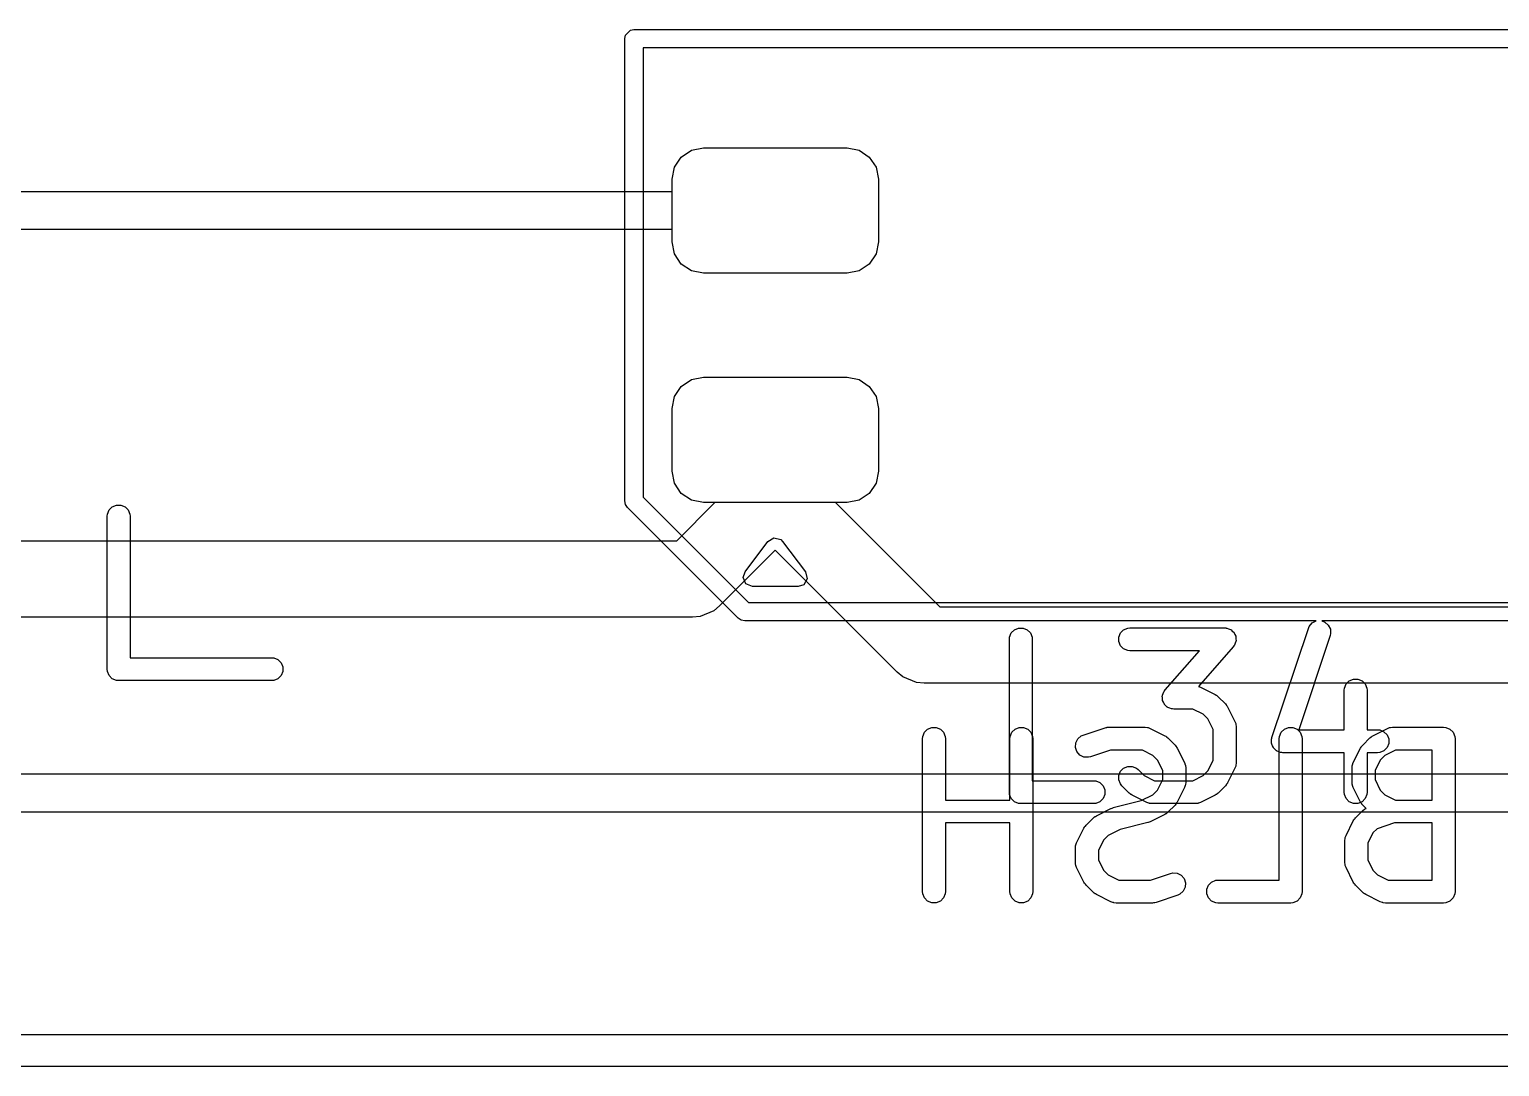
# Model space of a CAD drawing. Header units: millimetres. Extents: x 14 to 286, y -133 to -45.
# Drawn here: x 238.61 to 248.22, y -104.74 to -97.95 of the extents above; entities that cross this region are included whole.
import ezdxf

# ---------------------------------------------------------------- set-up
doc = ezdxf.new("R2010")
doc.units = ezdxf.units.MM
for name, color, linetype, true_color in [('B.Silkscreen', 31, 'CONTINUOUS', 0xe8b2a7), ('F.Cu', 13, 'CONTINUOUS', 0xc83434), ('F.Mask', 201, 'CONTINUOUS', 0xd864ff), ('F.Paste', 253, 'CONTINUOUS', 0xb4a09a), ('F.Silkscreen', 41, 'CONTINUOUS', 0xf2eda1), ('User.Drawings', 9, 'CONTINUOUS', 0xc2c2c2)]:
    doc.layers.add(name, color=color, linetype=linetype, true_color=true_color)

msp = doc.modelspace()

# ---------------------------------------------------------------- linework, layer by layer
at = {"layer": 'B.Silkscreen', "linetype": 'CONTINUOUS'}
for p, q in [((244.448333, -102.594819), (244.449774, -102.580187)), ((244.448333, -103.594819), (244.448333, -102.594819)), ((244.449774, -102.580187), (244.460973, -102.553151)), ((244.460973, -102.553151), (244.481665, -102.532459)), ((244.481665, -102.532459), (244.508701, -102.52126)), ((244.508701, -102.52126), (244.537965, -102.52126)), ((244.537965, -102.52126), (244.565001, -102.532459)), ((244.565001, -102.532459), (244.585693, -102.553151)), ((244.585693, -102.553151), (244.596892, -102.580187)), ((244.596892, -102.580187), (244.598333, -102.594819)), ((244.598333, -102.594819), (244.598333, -102.996009)), ((245.019761, -102.594819), (245.021202, -102.580187)), ((245.019761, -102.996009), (245.019761, -102.594819)), ((245.021202, -102.580187), (245.032401, -102.553151)), ((245.032401, -102.553151), (245.053093, -102.532459)), ((245.053093, -102.532459), (245.080129, -102.52126)), ((245.080129, -102.52126), (245.109393, -102.52126)), ((245.109393, -102.52126), (245.136429, -102.532459)), ((245.136429, -102.532459), (245.157121, -102.553151)), ((245.157121, -102.553151), (245.16832, -102.580187)), ((245.16832, -102.580187), (245.169761, -102.594819)), ((245.169761, -102.594819), (245.169761, -103.594819)), ((245.450997, -102.622628), (245.464083, -102.596455)), ((245.464083, -102.596455), (245.48619, -102.577281)), ((245.48619, -102.577281), (245.499616, -102.571287)), ((245.499616, -102.571287), (245.642472, -102.523668)), ((245.642472, -102.523668), (245.649727, -102.522018)), ((245.649727, -102.522018), (245.651558, -102.52126)), ((245.651558, -102.52126), (245.654211, -102.520998)), ((245.654211, -102.520998), (245.656809, -102.520408)), ((245.656809, -102.520408), (245.658783, -102.520548)), ((245.658783, -102.520548), (245.66619, -102.519819)), ((245.66619, -102.519819), (245.904285, -102.519819)), ((245.904285, -102.519819), (245.918917, -102.52126)), ((245.918917, -102.52126), (245.921406, -102.522291)), ((245.921406, -102.522291), (245.924094, -102.522482)), ((245.924094, -102.522482), (245.937826, -102.527737)), ((245.937826, -102.527737), (246.033064, -102.575356)), ((246.033064, -102.575356), (246.039363, -102.57932)), ((246.039363, -102.57932), (246.041191, -102.580078)), ((246.041191, -102.580078), (246.043247, -102.581766)), ((246.043247, -102.581766), (246.045507, -102.583188)), ((246.045507, -102.583188), (246.046806, -102.584686)), ((246.046806, -102.584686), (246.052556, -102.589405)), ((246.052556, -102.589405), (246.100175, -102.637024)), ((246.781666, -102.594819), (246.783107, -102.580187)), ((246.781666, -103.519819), (246.781666, -102.594819)), ((246.783107, -102.580187), (246.794306, -102.553151)), ((246.794306, -102.553151), (246.814998, -102.532459)), ((246.814998, -102.532459), (246.842034, -102.52126)), ((246.842034, -102.52126), (246.871298, -102.52126)), ((246.871298, -102.52126), (246.898334, -102.532459)), ((246.898334, -102.532459), (246.919026, -102.553151)), ((246.919026, -102.553151), (246.930225, -102.580187)), ((246.930225, -102.580187), (246.931666, -102.594819)), ((246.931666, -102.594819), (246.931666, -103.594819)), ((247.327443, -102.637024), (247.375062, -102.589405)), ((247.375062, -102.589405), (247.380811, -102.584686)), ((247.380811, -102.584686), (247.382111, -102.583188)), ((247.382111, -102.583188), (247.38437, -102.581766)), ((247.38437, -102.581766), (247.386427, -102.580078)), ((247.386427, -102.580078), (247.388254, -102.57932)), ((247.388254, -102.57932), (247.394554, -102.575356)), ((247.394554, -102.575356), (247.489792, -102.527737)), ((247.489792, -102.527737), (247.503523, -102.522482)), ((247.503523, -102.522482), (247.506212, -102.52229)), ((247.506212, -102.52229), (247.508701, -102.52126)), ((247.508701, -102.52126), (247.523333, -102.519819)), ((247.523333, -102.519819), (247.856666, -102.519819)), ((247.856666, -102.519819), (247.871298, -102.52126)), ((247.871298, -102.52126), (247.898334, -102.532459)), ((247.898334, -102.532459), (247.919026, -102.553151)), ((247.919026, -102.553151), (247.930225, -102.580187)), ((247.930225, -102.580187), (247.931666, -102.594819)), ((247.931666, -102.594819), (247.931666, -103.594819)), ((245.448922, -102.651818), (245.450997, -102.622628)), ((245.458176, -102.679581), (245.448922, -102.651818)), ((245.47735, -102.701688), (245.458176, -102.679581)), ((245.503523, -102.714774), (245.47735, -102.701688)), ((245.67836, -102.669819), (245.54705, -102.713589)), ((245.88658, -102.669819), (245.67836, -102.669819)), ((245.955096, -102.704077), (245.88658, -102.669819)), ((245.985503, -102.734484), (245.955096, -102.704077)), ((246.100175, -102.637024), (246.104893, -102.642773)), ((246.104893, -102.642773), (246.106392, -102.644073)), ((246.106392, -102.644073), (246.107813, -102.646332)), ((246.107813, -102.646332), (246.109502, -102.648389)), ((246.109502, -102.648389), (246.110259, -102.650216)), ((246.110259, -102.650216), (246.114224, -102.656516)), ((246.114224, -102.656516), (246.161843, -102.751754)), ((247.265775, -102.751754), (247.313394, -102.656516)), ((247.313394, -102.656516), (247.317358, -102.650216)), ((247.317358, -102.650216), (247.318116, -102.648389)), ((247.318116, -102.648389), (247.319804, -102.646332)), ((247.319804, -102.646332), (247.321226, -102.644073)), ((247.321226, -102.644073), (247.322724, -102.642773)), ((247.322724, -102.642773), (247.327443, -102.637024)), ((247.472522, -102.704077), (247.442115, -102.734484)), ((247.541038, -102.669819), (247.472522, -102.704077)), ((247.781666, -102.669819), (247.541038, -102.669819)), ((247.781666, -102.996009), (247.781666, -102.669819)), ((245.532713, -102.716849), (245.503523, -102.714774)), ((245.54705, -102.713589), (245.532713, -102.716849)), ((246.019761, -102.803), (245.985503, -102.734484)), ((246.019761, -102.862828), (246.019761, -102.803)), ((246.161843, -102.751754), (246.167098, -102.765485)), ((246.167098, -102.765485), (246.167289, -102.768174)), ((246.167289, -102.768174), (246.16832, -102.770663)), ((246.16832, -102.770663), (246.169761, -102.785295)), ((246.169761, -102.785295), (246.169761, -102.880533)), ((247.257857, -102.785295), (247.259298, -102.770663)), ((247.257857, -102.880533), (247.257857, -102.785295)), ((247.259298, -102.770663), (247.260329, -102.768173)), ((247.260329, -102.768173), (247.26052, -102.765486)), ((247.26052, -102.765486), (247.265775, -102.751754)), ((247.442115, -102.734484), (247.407857, -102.803)), ((247.407857, -102.803), (247.407857, -102.862828)), ((245.985503, -102.931344), (246.019761, -102.862828)), ((246.167098, -102.900343), (246.161843, -102.914074)), ((246.167289, -102.897653), (246.167098, -102.900343)), ((246.16832, -102.895165), (246.167289, -102.897653)), ((246.169761, -102.880533), (246.16832, -102.895165)), ((247.259298, -102.895165), (247.257857, -102.880533)), ((247.260329, -102.897654), (247.259298, -102.895165)), ((247.26052, -102.900342), (247.260329, -102.897654)), ((247.265775, -102.914074), (247.26052, -102.900342)), ((247.407857, -102.862828), (247.442115, -102.931344)), ((244.598333, -102.996009), (245.019761, -102.996009)), ((245.878109, -103.000244), (245.955096, -102.961751)), ((245.955096, -102.961751), (245.985503, -102.931344)), ((246.161843, -102.914074), (246.114224, -103.009312)), ((247.313394, -103.009312), (247.265775, -102.914074)), ((247.442115, -102.931344), (247.472522, -102.961751)), ((247.472522, -102.961751), (247.541038, -102.996009)), ((247.541038, -102.996009), (247.781666, -102.996009)), ((245.58503, -103.099165), (245.680268, -103.051546)), ((245.680268, -103.051546), (245.681337, -103.051136)), ((245.681337, -103.051136), (245.681773, -103.050814)), ((245.681773, -103.050814), (245.687909, -103.048621)), ((245.687909, -103.048621), (245.693999, -103.046291)), ((245.693999, -103.046291), (245.694539, -103.046252)), ((245.694539, -103.046252), (245.695619, -103.045867)), ((245.695619, -103.045867), (245.878109, -103.000244)), ((246.033064, -103.090472), (245.937826, -103.138091)), ((246.039363, -103.086507), (246.033064, -103.090472)), ((246.041191, -103.08575), (246.039363, -103.086507)), ((246.043247, -103.084061), (246.041191, -103.08575)), ((246.045507, -103.08264), (246.043247, -103.084061)), ((246.046806, -103.081141), (246.045507, -103.08264)), ((246.052556, -103.076423), (246.046806, -103.081141)), ((246.100175, -103.028804), (246.052556, -103.076423)), ((246.104893, -103.023054), (246.100175, -103.028804)), ((246.106392, -103.021755), (246.104893, -103.023054)), ((246.107813, -103.019495), (246.106392, -103.021755)), ((246.109502, -103.017439), (246.107813, -103.019495)), ((246.110259, -103.015611), (246.109502, -103.017439)), ((246.114224, -103.009312), (246.110259, -103.015611)), ((247.279824, -103.113214), (247.327443, -103.065595)), ((247.317358, -103.015611), (247.313394, -103.009312)), ((247.318116, -103.017439), (247.317358, -103.015611)), ((247.319804, -103.019495), (247.318116, -103.017439)), ((247.321226, -103.021755), (247.319804, -103.019495)), ((247.322724, -103.023054), (247.321226, -103.021755)), ((247.327443, -103.028804), (247.322724, -103.023054)), ((247.3494, -103.050761), (247.327443, -103.028804)), ((247.327443, -103.065595), (247.338808, -103.056268)), ((247.338808, -103.056268), (247.341296, -103.055237)), ((247.341296, -103.055237), (247.343333, -103.053471)), ((247.343333, -103.053471), (247.3494, -103.050761)), ((245.019761, -103.146009), (244.598333, -103.146009)), ((244.598333, -103.146009), (244.598333, -103.594819)), ((245.019761, -103.594819), (245.019761, -103.146009)), ((245.456251, -103.275563), (245.50387, -103.180325)), ((245.50387, -103.180325), (245.507834, -103.174025)), ((245.507834, -103.174025), (245.508592, -103.172198)), ((245.508592, -103.172198), (245.51028, -103.170141)), ((245.51028, -103.170141), (245.511702, -103.167882)), ((245.511702, -103.167882), (245.5132, -103.166582)), ((245.5132, -103.166582), (245.517919, -103.160833)), ((245.517919, -103.160833), (245.565538, -103.113214)), ((245.565538, -103.113214), (245.571287, -103.108495)), ((245.571287, -103.108495), (245.572587, -103.106997)), ((245.572587, -103.106997), (245.574846, -103.105575)), ((245.574846, -103.105575), (245.576903, -103.103887)), ((245.576903, -103.103887), (245.57873, -103.103129)), ((245.57873, -103.103129), (245.58503, -103.099165)), ((245.922475, -103.14377), (245.739985, -103.189392)), ((245.923554, -103.143384), (245.922475, -103.14377)), ((245.924094, -103.143346), (245.923554, -103.143384)), ((245.930175, -103.141018), (245.924094, -103.143346)), ((245.936321, -103.138823), (245.930175, -103.141018)), ((245.936756, -103.1385), (245.936321, -103.138823)), ((245.937826, -103.138091), (245.936756, -103.1385)), ((247.218156, -103.227944), (247.265775, -103.132706)), ((247.265775, -103.132706), (247.269739, -103.126406)), ((247.269739, -103.126406), (247.270497, -103.124579)), ((247.270497, -103.124579), (247.272185, -103.122522)), ((247.272185, -103.122522), (247.273607, -103.120263)), ((247.273607, -103.120263), (247.275105, -103.118963)), ((247.275105, -103.118963), (247.279824, -103.113214)), ((247.42099, -103.18418), (247.394496, -103.210674)), ((247.535503, -103.146009), (247.42099, -103.18418)), ((247.781666, -103.146009), (247.535503, -103.146009)), ((247.781666, -103.519819), (247.781666, -103.146009)), ((245.450996, -103.289295), (245.456251, -103.275563)), ((245.632591, -103.258293), (245.598333, -103.326809)), ((245.662998, -103.227886), (245.632591, -103.258293)), ((245.739985, -103.189392), (245.662998, -103.227886)), ((247.210238, -103.261485), (247.211679, -103.246853)), ((247.210238, -103.404342), (247.210238, -103.261485)), ((247.211679, -103.246853), (247.21271, -103.244363)), ((247.21271, -103.244363), (247.212901, -103.241676)), ((247.212901, -103.241676), (247.218156, -103.227944)), ((247.394496, -103.210674), (247.360238, -103.27919)), ((247.360238, -103.27919), (247.360238, -103.386637)), ((245.448333, -103.309104), (245.449774, -103.294472)), ((245.448333, -103.404342), (245.448333, -103.309104)), ((245.449774, -103.294472), (245.450805, -103.291982)), ((245.450805, -103.291982), (245.450996, -103.289295)), ((245.598333, -103.326809), (245.598333, -103.386637)), ((245.449774, -103.418974), (245.448333, -103.404342)), ((245.450805, -103.421463), (245.449774, -103.418974)), ((245.450996, -103.424151), (245.450805, -103.421463)), ((245.456251, -103.437883), (245.450996, -103.424151)), ((245.50387, -103.533121), (245.456251, -103.437883)), ((245.598333, -103.386637), (245.632591, -103.455153)), ((245.632591, -103.455153), (245.662998, -103.485561)), ((245.939734, -103.519819), (246.071043, -103.476049)), ((246.071043, -103.476049), (246.08538, -103.472789)), ((246.08538, -103.472789), (246.11457, -103.474864)), ((246.11457, -103.474864), (246.140744, -103.48795)), ((247.211679, -103.418974), (247.210238, -103.404342)), ((247.21271, -103.421463), (247.211679, -103.418974)), ((247.212901, -103.424151), (247.21271, -103.421463)), ((247.218156, -103.437883), (247.212901, -103.424151)), ((247.265775, -103.533121), (247.218156, -103.437883)), ((247.360238, -103.386637), (247.394496, -103.455153)), ((247.394496, -103.455153), (247.424903, -103.485561)), ((245.507833, -103.539417), (245.50387, -103.533121)), ((245.508591, -103.541247), (245.507833, -103.539417)), ((245.51028, -103.543305), (245.508591, -103.541247)), ((245.511702, -103.545564), (245.51028, -103.543305)), ((245.5132, -103.546863), (245.511702, -103.545564)), ((245.517918, -103.552612), (245.5132, -103.546863)), ((245.565537, -103.600232), (245.517918, -103.552612)), ((245.662998, -103.485561), (245.731514, -103.519819)), ((245.731514, -103.519819), (245.939734, -103.519819)), ((246.140744, -103.48795), (246.159918, -103.510058)), ((246.167097, -103.56701), (246.15401, -103.593183)), ((246.159918, -103.510058), (246.169172, -103.53782)), ((246.169172, -103.53782), (246.167097, -103.56701)), ((246.306917, -103.580187), (246.318116, -103.553151)), ((246.318116, -103.553151), (246.338808, -103.532459)), ((246.338808, -103.532459), (246.365844, -103.52126)), ((246.365844, -103.52126), (246.380476, -103.519819)), ((246.380476, -103.519819), (246.781666, -103.519819)), ((247.269738, -103.539417), (247.265775, -103.533121)), ((247.270496, -103.541247), (247.269738, -103.539417)), ((247.272185, -103.543305), (247.270496, -103.541247)), ((247.273607, -103.545564), (247.272185, -103.543305)), ((247.275105, -103.546863), (247.273607, -103.545564)), ((247.279823, -103.552612), (247.275105, -103.546863)), ((247.327442, -103.600232), (247.279823, -103.552612)), ((247.424903, -103.485561), (247.493419, -103.519819)), ((247.493419, -103.519819), (247.781666, -103.519819)), ((244.449774, -103.609451), (244.448333, -103.594819)), ((244.460973, -103.636487), (244.449774, -103.609451)), ((244.481665, -103.657179), (244.460973, -103.636487)), ((244.508701, -103.668378), (244.481665, -103.657179)), ((244.537965, -103.668378), (244.508701, -103.668378)), ((244.565001, -103.657179), (244.537965, -103.668378)), ((244.585693, -103.636487), (244.565001, -103.657179)), ((244.596892, -103.609451), (244.585693, -103.636487)), ((244.598333, -103.594819), (244.596892, -103.609451)), ((245.021202, -103.609451), (245.019761, -103.594819)), ((245.032401, -103.636487), (245.021202, -103.609451)), ((245.053093, -103.657179), (245.032401, -103.636487)), ((245.080129, -103.668378), (245.053093, -103.657179)), ((245.109393, -103.668378), (245.080129, -103.668378)), ((245.136429, -103.657179), (245.109393, -103.668378)), ((245.157121, -103.636487), (245.136429, -103.657179)), ((245.16832, -103.609451), (245.157121, -103.636487)), ((245.169761, -103.594819), (245.16832, -103.609451)), ((245.571286, -103.60495), (245.565537, -103.600232)), ((245.572587, -103.60645), (245.571286, -103.60495)), ((245.574846, -103.607872), (245.572587, -103.60645)), ((245.576903, -103.60956), (245.574846, -103.607872)), ((245.57873, -103.610317), (245.576903, -103.60956)), ((245.58503, -103.614282), (245.57873, -103.610317)), ((245.680268, -103.661901), (245.58503, -103.614282)), ((245.693999, -103.667156), (245.680268, -103.661901)), ((245.696688, -103.667347), (245.693999, -103.667156)), ((245.699177, -103.668378), (245.696688, -103.667347)), ((245.713809, -103.669819), (245.699177, -103.668378)), ((245.951904, -103.669819), (245.713809, -103.669819)), ((245.959309, -103.669089), (245.951904, -103.669819)), ((245.961284, -103.66923), (245.959309, -103.669089)), ((245.963881, -103.668639), (245.961284, -103.66923)), ((245.966536, -103.668378), (245.963881, -103.668639)), ((245.968367, -103.667619), (245.966536, -103.668378)), ((245.975621, -103.66597), (245.968367, -103.667619)), ((246.118478, -103.618351), (245.975621, -103.66597)), ((246.131903, -103.612357), (246.118478, -103.618351)), ((246.15401, -103.593183), (246.131903, -103.612357)), ((246.306917, -103.609451), (246.306917, -103.580187)), ((246.318116, -103.636487), (246.306917, -103.609451)), ((246.338808, -103.657179), (246.318116, -103.636487)), ((246.365844, -103.668378), (246.338808, -103.657179)), ((246.380476, -103.669819), (246.365844, -103.668378)), ((246.856666, -103.669819), (246.380476, -103.669819)), ((246.871298, -103.668378), (246.856666, -103.669819)), ((246.898334, -103.657179), (246.871298, -103.668378)), ((246.919026, -103.636487), (246.898334, -103.657179)), ((246.930225, -103.609451), (246.919026, -103.636487)), ((246.931666, -103.594819), (246.930225, -103.609451)), ((247.333191, -103.60495), (247.327442, -103.600232)), ((247.334492, -103.60645), (247.333191, -103.60495)), ((247.336751, -103.607872), (247.334492, -103.60645)), ((247.338808, -103.60956), (247.336751, -103.607872)), ((247.340635, -103.610317), (247.338808, -103.60956)), ((247.346935, -103.614282), (247.340635, -103.610317)), ((247.442173, -103.661901), (247.346935, -103.614282)), ((247.455904, -103.667156), (247.442173, -103.661901)), ((247.458593, -103.667347), (247.455904, -103.667156)), ((247.461082, -103.668378), (247.458593, -103.667347)), ((247.475714, -103.669819), (247.461082, -103.668378)), ((247.856666, -103.669819), (247.475714, -103.669819)), ((247.871298, -103.668378), (247.856666, -103.669819)), ((247.898334, -103.657179), (247.871298, -103.668378)), ((247.919026, -103.636487), (247.898334, -103.657179)), ((247.930225, -103.609451), (247.919026, -103.636487)), ((247.931666, -103.594819), (247.930225, -103.609451))]:
    msp.add_line(p, q, dxfattribs=at)
at = {"layer": 'F.Cu', "linetype": 'CONTINUOUS'}
for p, q in [((242.870043, -98.790043), (242.93655, -98.745605)), ((242.93655, -98.745605), (243.015, -98.73)), ((243.015, -98.73), (243.955, -98.73)), ((243.955, -98.73), (244.03345, -98.745605)), ((244.03345, -98.745605), (244.099957, -98.790043)), ((242.81, -98.935), (242.825605, -98.85655)), ((242.825605, -98.85655), (242.870043, -98.790043)), ((244.099957, -98.790043), (244.144395, -98.85655)), ((244.144395, -98.85655), (244.16, -98.935)), ((242.81, -99.015), (242.81, -98.935)), ((244.16, -98.935), (244.16, -99.345)), ((237.2979, -99.015), (242.81, -99.015)), ((242.81, -99.265), (237.371909, -99.265)), ((242.81, -99.345), (242.81, -99.265)), ((242.825605, -99.42345), (242.81, -99.345)), ((242.870043, -99.489957), (242.825605, -99.42345)), ((244.144395, -99.42345), (244.099957, -99.489957)), ((244.16, -99.345), (244.144395, -99.42345)), ((242.93655, -99.534395), (242.870043, -99.489957)), ((243.015, -99.55), (242.93655, -99.534395)), ((244.03345, -99.534395), (243.955, -99.55)), ((244.099957, -99.489957), (244.03345, -99.534395)), ((243.955, -99.55), (243.015, -99.55)), ((242.825605, -100.35655), (242.870043, -100.290043)), ((242.870043, -100.290043), (242.93655, -100.245605)), ((242.93655, -100.245605), (243.015, -100.23)), ((243.015, -100.23), (243.955, -100.23)), ((243.955, -100.23), (244.03345, -100.245605)), ((244.03345, -100.245605), (244.099957, -100.290043)), ((244.099957, -100.290043), (244.144395, -100.35655)), ((242.81, -100.435), (242.825605, -100.35655)), ((244.144395, -100.35655), (244.16, -100.435)), ((242.81, -100.845), (242.81, -100.435)), ((244.16, -100.435), (244.16, -100.845)), ((242.825605, -100.92345), (242.81, -100.845)), ((244.16, -100.845), (244.144395, -100.92345)), ((242.870043, -100.989957), (242.825605, -100.92345)), ((244.144395, -100.92345), (244.099957, -100.989957)), ((242.840646, -101.2999), (243.090547, -101.05)), ((242.93655, -101.034395), (242.870043, -100.989957)), ((243.015, -101.05), (242.93655, -101.034395)), ((243.090547, -101.05), (243.015, -101.05)), ((243.955, -101.05), (243.879454, -101.05)), ((243.879454, -101.05), (244.561854, -101.7324)), ((244.03345, -101.034395), (243.955, -101.05)), ((244.099957, -100.989957), (244.03345, -101.034395)), ((237.4168, -101.2999), (242.840646, -101.2999)), ((243.484999, -101.362653), (243.120977, -101.726677)), ((244.281523, -102.159177), (243.484999, -101.362653)), ((243.120977, -101.726677), (243.083097, -101.757762)), ((244.561854, -101.7324), (261.084046, -101.7324)), ((242.9442, -101.7999), (237.520353, -101.7999)), ((242.992973, -101.795096), (242.9442, -101.7999)), ((243.083093, -101.757767), (242.992973, -101.795096)), ((243.083097, -101.757762), (243.083093, -101.757767)), ((244.319402, -102.190262), (244.281523, -102.159177)), ((244.319407, -102.190267), (244.319402, -102.190262)), ((244.409527, -102.227596), (244.319407, -102.190267)), ((244.4583, -102.2324), (244.409527, -102.227596)), ((261.1876, -102.2324), (244.4583, -102.2324)), ((238.156276, -102.825), (252.76, -102.825)), ((252.76, -103.075), (238.1045, -103.075))]:
    msp.add_line(p, q, dxfattribs=at)
at = {"layer": 'F.Mask', "linetype": 'CONTINUOUS'}
for p, q in [((242.870043, -98.790043), (242.93655, -98.745605)), ((242.93655, -98.745605), (243.015, -98.73)), ((243.015, -98.73), (243.955, -98.73)), ((243.955, -98.73), (244.03345, -98.745605)), ((244.03345, -98.745605), (244.099957, -98.790043)), ((242.81, -98.935), (242.825605, -98.85655)), ((242.825605, -98.85655), (242.870043, -98.790043)), ((244.099957, -98.790043), (244.144395, -98.85655)), ((244.144395, -98.85655), (244.16, -98.935)), ((242.81, -99.345), (242.81, -98.935)), ((244.16, -98.935), (244.16, -99.345)), ((242.825605, -99.42345), (242.81, -99.345)), ((242.870043, -99.489957), (242.825605, -99.42345)), ((244.144395, -99.42345), (244.099957, -99.489957)), ((244.16, -99.345), (244.144395, -99.42345)), ((242.93655, -99.534395), (242.870043, -99.489957)), ((243.015, -99.55), (242.93655, -99.534395)), ((244.03345, -99.534395), (243.955, -99.55)), ((244.099957, -99.489957), (244.03345, -99.534395)), ((243.955, -99.55), (243.015, -99.55)), ((242.825605, -100.35655), (242.870043, -100.290043)), ((242.870043, -100.290043), (242.93655, -100.245605)), ((242.93655, -100.245605), (243.015, -100.23)), ((243.015, -100.23), (243.955, -100.23)), ((243.955, -100.23), (244.03345, -100.245605)), ((244.03345, -100.245605), (244.099957, -100.290043)), ((244.099957, -100.290043), (244.144395, -100.35655)), ((242.81, -100.435), (242.825605, -100.35655)), ((244.144395, -100.35655), (244.16, -100.435)), ((242.81, -100.845), (242.81, -100.435)), ((244.16, -100.435), (244.16, -100.845)), ((242.825605, -100.92345), (242.81, -100.845)), ((244.16, -100.845), (244.144395, -100.92345)), ((242.870043, -100.989957), (242.825605, -100.92345)), ((244.144395, -100.92345), (244.099957, -100.989957)), ((242.93655, -101.034395), (242.870043, -100.989957)), ((243.015, -101.05), (242.93655, -101.034395)), ((243.955, -101.05), (243.015, -101.05)), ((244.03345, -101.034395), (243.955, -101.05)), ((244.099957, -100.989957), (244.03345, -101.034395))]:
    msp.add_line(p, q, dxfattribs=at)
at = {"layer": 'F.Paste', "linetype": 'CONTINUOUS'}
for p, q in [((242.870043, -98.790043), (242.93655, -98.745605)), ((242.93655, -98.745605), (243.015, -98.73)), ((243.015, -98.73), (243.955, -98.73)), ((243.955, -98.73), (244.03345, -98.745605)), ((244.03345, -98.745605), (244.099957, -98.790043)), ((242.81, -98.935), (242.825605, -98.85655)), ((242.825605, -98.85655), (242.870043, -98.790043)), ((244.099957, -98.790043), (244.144395, -98.85655)), ((244.144395, -98.85655), (244.16, -98.935)), ((242.81, -99.345), (242.81, -98.935)), ((244.16, -98.935), (244.16, -99.345)), ((242.825605, -99.42345), (242.81, -99.345)), ((242.870043, -99.489957), (242.825605, -99.42345)), ((244.144395, -99.42345), (244.099957, -99.489957)), ((244.16, -99.345), (244.144395, -99.42345)), ((242.93655, -99.534395), (242.870043, -99.489957)), ((243.015, -99.55), (242.93655, -99.534395)), ((244.03345, -99.534395), (243.955, -99.55)), ((244.099957, -99.489957), (244.03345, -99.534395)), ((243.955, -99.55), (243.015, -99.55)), ((242.825605, -100.35655), (242.870043, -100.290043)), ((242.870043, -100.290043), (242.93655, -100.245605)), ((242.93655, -100.245605), (243.015, -100.23)), ((243.015, -100.23), (243.955, -100.23)), ((243.955, -100.23), (244.03345, -100.245605)), ((244.03345, -100.245605), (244.099957, -100.290043)), ((244.099957, -100.290043), (244.144395, -100.35655)), ((242.81, -100.435), (242.825605, -100.35655)), ((244.144395, -100.35655), (244.16, -100.435)), ((242.81, -100.845), (242.81, -100.435)), ((244.16, -100.435), (244.16, -100.845)), ((242.825605, -100.92345), (242.81, -100.845)), ((244.16, -100.845), (244.144395, -100.92345)), ((242.870043, -100.989957), (242.825605, -100.92345)), ((244.144395, -100.92345), (244.099957, -100.989957)), ((242.93655, -101.034395), (242.870043, -100.989957)), ((243.015, -101.05), (242.93655, -101.034395)), ((243.955, -101.05), (243.015, -101.05)), ((244.03345, -101.034395), (243.955, -101.05)), ((244.099957, -100.989957), (244.03345, -101.034395))]:
    msp.add_line(p, q, dxfattribs=at)
at = {"layer": 'F.Silkscreen', "linetype": 'CONTINUOUS'}
for p, q in [((242.5, -98.015), (242.504567, -97.992039)), ((242.504567, -97.992039), (242.537039, -97.959567)), ((242.537039, -97.959567), (242.56, -97.955)), ((242.56, -97.955), (249.86, -97.955)), ((242.5, -101.04), (242.5, -98.015)), ((242.62, -98.075), (242.62, -101.015147)), ((249.8, -98.075), (242.62, -98.075)), ((242.504567, -101.062961), (242.5, -101.04)), ((242.517574, -101.082426), (242.504567, -101.062961)), ((242.62, -101.015147), (243.309853, -101.705)), ((243.242574, -101.807427), (242.517574, -101.082426)), ((243.287, -101.504), (243.437, -101.304)), ((243.437, -101.304), (243.476515, -101.280603)), ((243.476515, -101.280603), (243.521, -101.292)), ((243.521, -101.292), (243.533, -101.304)), ((243.533, -101.304), (243.683, -101.504)), ((243.275, -101.54), (243.287, -101.504)), ((243.292574, -101.582426), (243.275, -101.54)), ((243.694397, -101.548485), (243.671, -101.588)), ((243.683, -101.504), (243.694397, -101.548485)), ((243.335, -101.6), (243.292574, -101.582426)), ((243.635, -101.6), (243.335, -101.6)), ((243.671, -101.588), (243.635, -101.6)), ((243.309853, -101.705), (249.8, -101.705)), ((243.262039, -101.820433), (243.242574, -101.807427)), ((243.285, -101.825), (243.262039, -101.820433)), ((247.023251, -101.825), (243.285, -101.825)), ((246.978176, -101.860058), (246.99735, -101.837951)), ((246.99735, -101.837951), (247.023251, -101.825)), ((249.86, -101.825), (247.059346, -101.825)), ((247.059346, -101.825), (247.080475, -101.832043)), ((247.080475, -101.832043), (247.102583, -101.851217)), ((245.015952, -101.944819), (245.017393, -101.930187)), ((245.017393, -101.930187), (245.028592, -101.903151)), ((245.028592, -101.903151), (245.049284, -101.882459)), ((245.049284, -101.882459), (245.07632, -101.87126)), ((245.07632, -101.87126), (245.105584, -101.87126)), ((245.105584, -101.87126), (245.13262, -101.882459)), ((245.13262, -101.882459), (245.153312, -101.903151)), ((245.153312, -101.903151), (245.164511, -101.930187)), ((245.164511, -101.930187), (245.165952, -101.944819)), ((245.731679, -101.930187), (245.742878, -101.903151)), ((245.731679, -101.959451), (245.731679, -101.930187)), ((245.742878, -101.903151), (245.76357, -101.882459)), ((245.76357, -101.882459), (245.790606, -101.87126)), ((245.790606, -101.87126), (245.805238, -101.869819)), ((245.805238, -101.869819), (246.424285, -101.869819)), ((246.424285, -101.869819), (246.432023, -101.870581)), ((246.432023, -101.870581), (246.433991, -101.87045)), ((246.433991, -101.87045), (246.435346, -101.870908)), ((246.435346, -101.870908), (246.438917, -101.87126)), ((246.438917, -101.87126), (246.450174, -101.875923)), ((246.450174, -101.875923), (246.461712, -101.879825)), ((246.461712, -101.879825), (246.463616, -101.88149)), ((246.463616, -101.88149), (246.465953, -101.882459)), ((246.465953, -101.882459), (246.474563, -101.891069)), ((246.474563, -101.891069), (246.483736, -101.899095)), ((246.483736, -101.899095), (246.484858, -101.901364)), ((246.484858, -101.901364), (246.486645, -101.903151)), ((246.486645, -101.903151), (246.491305, -101.914401)), ((246.491305, -101.914401), (246.496708, -101.925327)), ((246.496708, -101.925327), (246.496876, -101.92785)), ((246.496876, -101.92785), (246.497844, -101.930187)), ((246.497844, -101.930187), (246.497844, -101.942371)), ((246.734087, -102.587768), (246.972182, -101.873483)), ((247.114484, -101.920918), (246.909295, -102.536485)), ((246.972182, -101.873483), (246.978176, -101.860058)), ((247.102583, -101.851217), (247.115669, -101.877391)), ((247.117744, -101.906581), (247.114484, -101.920918)), ((247.115669, -101.877391), (247.117744, -101.906581)), ((245.015952, -102.944819), (245.015952, -101.944819)), ((245.165952, -101.944819), (245.165952, -102.869819)), ((245.742878, -101.986487), (245.731679, -101.959451)), ((245.76357, -102.007179), (245.742878, -101.986487)), ((245.790606, -102.018378), (245.76357, -102.007179)), ((245.805238, -102.019819), (245.790606, -102.018378)), ((246.259003, -102.019819), (245.805238, -102.019819)), ((246.034509, -102.276383), (246.259003, -102.019819)), ((246.480728, -101.994207), (246.253832, -102.253516)), ((246.485249, -101.987882), (246.480728, -101.994207)), ((246.486645, -101.986487), (246.485249, -101.987882)), ((246.487193, -101.985163), (246.486645, -101.986487)), ((246.489279, -101.982246), (246.487193, -101.985163)), ((246.49318, -101.970708), (246.489279, -101.982246)), ((246.497844, -101.959451), (246.49318, -101.970708)), ((246.497844, -101.942371), (246.498654, -101.954525)), ((246.498654, -101.954525), (246.497844, -101.95692)), ((246.497844, -101.95692), (246.497844, -101.959451)), ((247.219068, -102.236484), (247.23976, -102.215792)), ((247.23976, -102.215792), (247.266796, -102.204593)), ((247.266796, -102.204593), (247.29606, -102.204593)), ((247.29606, -102.204593), (247.323096, -102.215792)), ((247.323096, -102.215792), (247.343788, -102.236484)), ((246.016583, -102.316065), (246.017393, -102.313669)), ((246.017393, -102.328218), (246.016583, -102.316065)), ((246.017393, -102.311139), (246.022056, -102.299881)), ((246.017393, -102.313669), (246.017393, -102.311139)), ((246.022056, -102.299881), (246.025958, -102.288344)), ((246.025958, -102.288344), (246.028043, -102.285426)), ((246.028043, -102.285426), (246.028592, -102.284103)), ((246.028592, -102.284103), (246.029987, -102.282707)), ((246.029987, -102.282707), (246.034509, -102.276383)), ((246.253832, -102.253516), (246.26735, -102.258689)), ((246.26735, -102.258689), (246.362588, -102.306308)), ((246.362588, -102.306308), (246.368887, -102.310272)), ((246.368887, -102.310272), (246.370715, -102.31103)), ((246.370715, -102.31103), (246.372771, -102.312718)), ((246.372771, -102.312718), (246.375031, -102.31414)), ((246.375031, -102.31414), (246.37633, -102.315638)), ((246.37633, -102.315638), (246.38208, -102.320357)), ((246.38208, -102.320357), (246.429699, -102.367976)), ((247.206428, -102.278152), (247.207869, -102.26352)), ((247.206428, -102.536485), (247.206428, -102.278152)), ((247.207869, -102.26352), (247.219068, -102.236484)), ((247.343788, -102.236484), (247.354987, -102.26352)), ((247.354987, -102.26352), (247.356428, -102.278152)), ((247.356428, -102.278152), (247.356428, -102.536485)), ((246.017393, -102.340403), (246.017393, -102.328218)), ((246.01836, -102.342739), (246.017393, -102.340403)), ((246.018529, -102.345263), (246.01836, -102.342739)), ((246.023931, -102.356188), (246.018529, -102.345263)), ((246.028592, -102.367439), (246.023931, -102.356188)), ((246.030378, -102.369225), (246.028592, -102.367439)), ((246.031501, -102.371495), (246.030378, -102.369225)), ((246.040673, -102.37952), (246.031501, -102.371495)), ((246.049284, -102.388131), (246.040673, -102.37952)), ((246.05162, -102.389099), (246.049284, -102.388131)), ((246.053525, -102.390765), (246.05162, -102.389099)), ((246.065062, -102.394666), (246.053525, -102.390765)), ((246.07632, -102.39933), (246.065062, -102.394666)), ((246.07989, -102.399681), (246.07632, -102.39933)), ((246.081246, -102.40014), (246.07989, -102.399681)), ((246.083213, -102.400008), (246.081246, -102.40014)), ((246.090952, -102.400771), (246.083213, -102.400008)), ((246.216104, -102.400771), (246.090952, -102.400771)), ((246.28462, -102.435029), (246.216104, -102.400771)), ((246.429699, -102.367976), (246.434417, -102.373725)), ((246.434417, -102.373725), (246.435916, -102.375025)), ((246.435916, -102.375025), (246.437337, -102.377284)), ((246.437337, -102.377284), (246.439026, -102.379341)), ((246.439026, -102.379341), (246.439783, -102.381168)), ((246.439783, -102.381168), (246.443748, -102.387468)), ((246.443748, -102.387468), (246.491367, -102.482706)), ((246.315027, -102.465436), (246.28462, -102.435029)), ((246.349285, -102.533952), (246.315027, -102.465436)), ((246.491367, -102.482706), (246.496622, -102.496437)), ((246.496622, -102.496437), (246.496813, -102.499126)), ((246.496813, -102.499126), (246.497844, -102.501615)), ((246.497844, -102.501615), (246.499285, -102.516247)), ((246.349285, -102.736637), (246.349285, -102.533952)), ((246.499285, -102.516247), (246.499285, -102.754342)), ((246.730827, -102.602105), (246.731679, -102.598358)), ((246.731679, -102.61409), (246.730827, -102.602105)), ((246.731679, -102.596853), (246.732437, -102.595021)), ((246.731679, -102.598358), (246.731679, -102.596853)), ((246.732437, -102.595021), (246.734087, -102.587768)), ((246.909295, -102.536485), (247.206428, -102.536485)), ((247.356428, -102.536485), (247.424285, -102.536485)), ((247.424285, -102.536485), (247.438917, -102.537926)), ((247.438917, -102.537926), (247.465953, -102.549125)), ((247.465953, -102.549125), (247.486645, -102.569817)), ((247.486645, -102.569817), (247.497844, -102.596853)), ((247.497844, -102.596853), (247.497844, -102.626117)), ((246.731679, -102.626117), (246.731679, -102.61409)), ((246.732711, -102.628608), (246.731679, -102.626117)), ((246.732902, -102.631295), (246.732711, -102.628608)), ((246.738276, -102.642044), (246.732902, -102.631295)), ((246.742878, -102.653153), (246.738276, -102.642044)), ((246.744783, -102.655058), (246.742878, -102.653153)), ((246.745988, -102.657468), (246.744783, -102.655058)), ((246.75507, -102.665345), (246.745988, -102.657468)), ((246.76357, -102.673845), (246.75507, -102.665345)), ((246.766058, -102.674875), (246.76357, -102.673845)), ((246.768095, -102.676642), (246.766058, -102.674875)), ((246.779498, -102.680443), (246.768095, -102.676642)), ((246.790606, -102.685044), (246.779498, -102.680443)), ((246.794432, -102.68542), (246.790606, -102.685044)), ((246.795858, -102.685896), (246.794432, -102.68542)), ((246.797832, -102.685755), (246.795858, -102.685896)), ((246.805238, -102.686485), (246.797832, -102.685755)), ((247.206428, -102.686485), (246.805238, -102.686485)), ((247.206428, -102.944819), (247.206428, -102.686485)), ((247.424285, -102.686485), (247.356428, -102.686485)), ((247.356428, -102.686485), (247.356428, -102.944819)), ((247.438917, -102.685044), (247.424285, -102.686485)), ((247.465953, -102.673845), (247.438917, -102.685044)), ((247.486645, -102.653153), (247.465953, -102.673845)), ((247.497844, -102.626117), (247.486645, -102.653153)), ((245.742878, -102.807912), (245.763571, -102.787219)), ((245.763571, -102.787219), (245.790607, -102.776021)), ((245.790607, -102.776021), (245.81987, -102.776021)), ((245.81987, -102.776021), (245.846906, -102.78722)), ((245.846906, -102.78722), (245.858272, -102.796548)), ((245.858272, -102.796548), (245.897284, -102.835561)), ((246.315026, -102.805153), (246.349285, -102.736637)), ((246.491367, -102.787883), (246.443748, -102.883121)), ((246.496622, -102.774152), (246.491367, -102.787883)), ((246.496813, -102.771462), (246.496622, -102.774152)), ((246.497844, -102.768974), (246.496813, -102.771462)), ((246.499285, -102.754342), (246.497844, -102.768974)), ((245.165952, -102.869819), (245.567142, -102.869819)), ((245.567142, -102.869819), (245.581774, -102.87126)), ((245.581774, -102.87126), (245.60881, -102.882459)), ((245.60881, -102.882459), (245.629502, -102.903151)), ((245.731679, -102.834948), (245.742878, -102.807912)), ((245.731679, -102.864211), (245.731679, -102.834948)), ((245.742877, -102.891247), (245.731679, -102.864211)), ((245.752204, -102.902612), (245.742877, -102.891247)), ((245.897284, -102.835561), (245.9658, -102.869819)), ((245.9658, -102.869819), (246.216104, -102.869819)), ((246.216104, -102.869819), (246.284619, -102.835561)), ((246.284619, -102.835561), (246.315026, -102.805153)), ((246.434417, -102.896863), (246.429699, -102.902613)), ((246.435916, -102.895564), (246.434417, -102.896863)), ((246.437337, -102.893305), (246.435916, -102.895564)), ((246.439027, -102.891247), (246.437337, -102.893305)), ((246.439784, -102.889417), (246.439027, -102.891247)), ((246.443748, -102.883121), (246.439784, -102.889417)), ((245.017393, -102.959451), (245.015952, -102.944819)), ((245.028592, -102.986487), (245.017393, -102.959451)), ((245.049284, -103.007179), (245.028592, -102.986487)), ((245.629502, -102.986487), (245.60881, -103.007179)), ((245.629502, -102.903151), (245.640701, -102.930187)), ((245.640701, -102.959451), (245.629502, -102.986487)), ((245.640701, -102.930187), (245.640701, -102.959451)), ((245.799823, -102.950232), (245.752204, -102.902612)), ((245.805572, -102.95495), (245.799823, -102.950232)), ((245.806873, -102.95645), (245.805572, -102.95495)), ((245.809132, -102.957872), (245.806873, -102.95645)), ((245.811189, -102.95956), (245.809132, -102.957872)), ((245.813016, -102.960317), (245.811189, -102.95956)), ((245.819316, -102.964282), (245.813016, -102.960317)), ((245.914554, -103.011901), (245.819316, -102.964282)), ((246.362588, -102.964282), (246.26735, -103.011901)), ((246.368887, -102.960317), (246.362588, -102.964282)), ((246.370715, -102.95956), (246.368887, -102.960317)), ((246.372771, -102.957872), (246.370715, -102.95956)), ((246.375031, -102.95645), (246.372771, -102.957872)), ((246.376331, -102.95495), (246.375031, -102.95645)), ((246.382081, -102.950232), (246.376331, -102.95495)), ((246.429699, -102.902613), (246.382081, -102.950232)), ((247.207869, -102.959451), (247.206428, -102.944819)), ((247.219068, -102.986487), (247.207869, -102.959451)), ((247.23976, -103.007179), (247.219068, -102.986487)), ((247.343788, -102.986487), (247.323096, -103.007179)), ((247.354987, -102.959451), (247.343788, -102.986487)), ((247.356428, -102.944819), (247.354987, -102.959451)), ((245.07632, -103.018378), (245.049284, -103.007179)), ((245.090952, -103.019819), (245.07632, -103.018378)), ((245.567142, -103.019819), (245.090952, -103.019819)), ((245.581774, -103.018378), (245.567142, -103.019819)), ((245.60881, -103.007179), (245.581774, -103.018378)), ((245.928285, -103.017156), (245.914554, -103.011901)), ((245.930974, -103.017347), (245.928285, -103.017156)), ((245.933463, -103.018378), (245.930974, -103.017347)), ((245.948095, -103.019819), (245.933463, -103.018378)), ((246.233809, -103.019819), (245.948095, -103.019819)), ((246.248441, -103.018378), (246.233809, -103.019819)), ((246.25093, -103.017346), (246.248441, -103.018378)), ((246.253618, -103.017156), (246.25093, -103.017346)), ((246.26735, -103.011901), (246.253618, -103.017156)), ((247.266796, -103.018378), (247.23976, -103.007179)), ((247.29606, -103.018378), (247.266796, -103.018378)), ((247.323096, -103.007179), (247.29606, -103.018378))]:
    msp.add_line(p, q, dxfattribs=at)
at = {"layer": 'User.Drawings', "linetype": 'CONTINUOUS'}
for p, q in [((239.148332, -101.07764), (239.175368, -101.066441)), ((239.175368, -101.066441), (239.204632, -101.066441)), ((239.204632, -101.066441), (239.231668, -101.07764)), ((239.115, -101.14), (239.116441, -101.125368)), ((239.115, -102.14), (239.115, -101.14)), ((239.116441, -101.125368), (239.12764, -101.098332)), ((239.12764, -101.098332), (239.148332, -101.07764)), ((239.231668, -101.07764), (239.25236, -101.098332)), ((239.25236, -101.098332), (239.263559, -101.125368)), ((239.263559, -101.125368), (239.265, -101.14)), ((239.265, -101.14), (239.265, -102.065)), ((239.265, -102.065), (240.19, -102.065)), ((240.19, -102.065), (240.204632, -102.066441)), ((240.204632, -102.066441), (240.231668, -102.07764)), ((240.231668, -102.07764), (240.25236, -102.098332)), ((240.25236, -102.098332), (240.263559, -102.125368)), ((240.263559, -102.125368), (240.263559, -102.154632)), ((239.116441, -102.154632), (239.115, -102.14)), ((239.12764, -102.181668), (239.116441, -102.154632)), ((239.148332, -102.20236), (239.12764, -102.181668)), ((239.175368, -102.213559), (239.148332, -102.20236)), ((239.19, -102.215), (239.175368, -102.213559)), ((240.19, -102.215), (239.19, -102.215)), ((240.204632, -102.213559), (240.19, -102.215)), ((240.231668, -102.20236), (240.204632, -102.213559)), ((240.25236, -102.181668), (240.231668, -102.20236)), ((240.263559, -102.154632), (240.25236, -102.181668)), ((236.74, -104.530009), (255.5795, -104.530009)), ((255.580485, -104.74), (236.665, -104.74))]:
    msp.add_line(p, q, dxfattribs=at)

doc.saveas('drawing.dxf')
